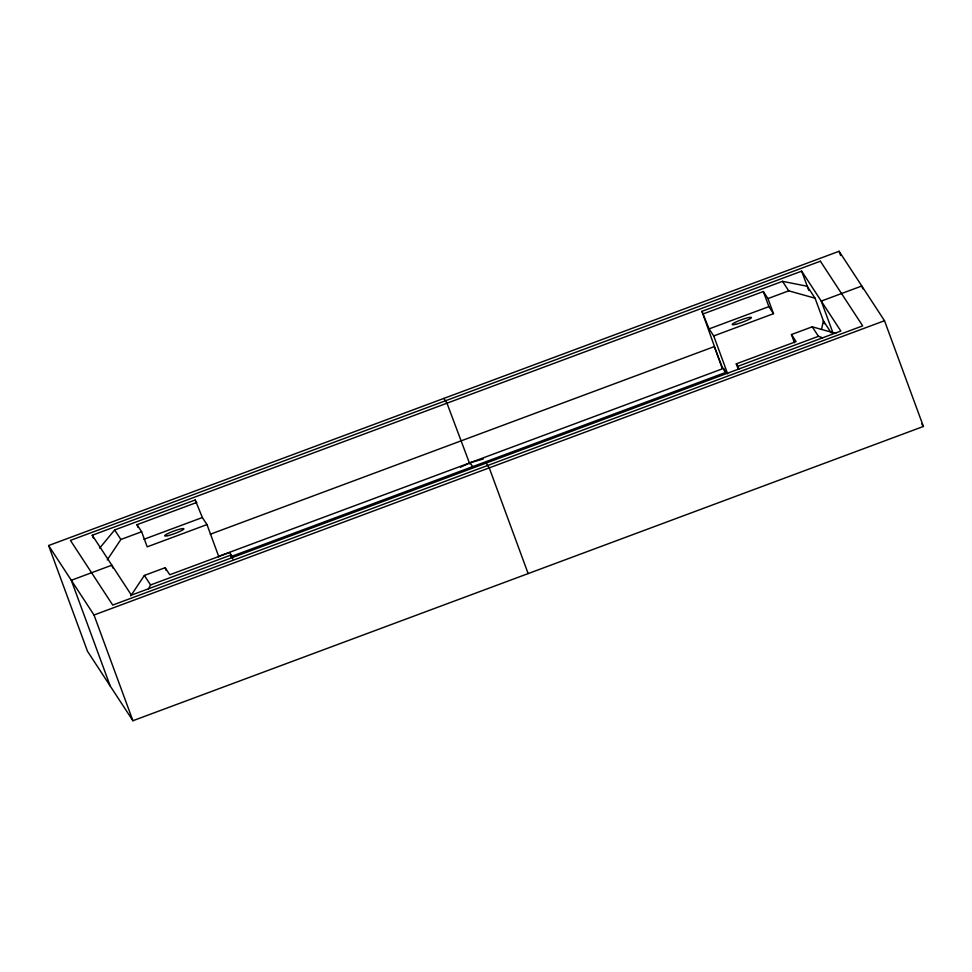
<?xml version="1.0" encoding="UTF-8"?>
<svg xmlns="http://www.w3.org/2000/svg" width="972" height="972" viewBox="0 0 972 972"><rect width="100%" height="100%" fill="white"/><g stroke="black" fill="none" stroke-linecap="round" stroke-linejoin="round"><path stroke-width="1.46" d="M821.51 329.435L823.393 320.869L831.23 332.849M148.449 588.935L150.587 584.95L231.166 554.951L232.818 558.997M107.248 559.908L120.868 539.472L141.645 531.745L147.197 546.847L206.987 524.588L218.882 556.895M130.758 595.872L144.378 575.436L165.155 567.697L169.76 574.756L229.562 552.497L231.166 554.951M99.691 548.087L114.647 529.959L195.214 499.973L202.37 517.529L206.987 524.588M460.473 467.24L470.084 462.757L483.193 459.027M48.6 545.547L839.091 251.274L884.508 320.724L923.4 426.453L132.909 720.726L87.492 651.276L48.6 545.547L94.017 615.009L132.909 720.726M92.267 535.244L801.681 271.152L840.841 331.039L131.414 595.131L92.267 535.244L93.276 537.99M722.196 368.279L701.942 311.332L782.509 281.333L807.234 286.254L815.058 298.21L824.426 323.664M138.036 527.432L137.028 524.686L196.818 502.427M703.546 313.786L763.336 291.515L767.953 298.574L773.505 313.677L713.715 335.948L709.098 328.888L701.942 311.332M767.953 298.574L788.729 290.847L815.058 298.21M143.978 539.266L202.37 517.529M709.098 328.888L768.888 306.63L773.505 313.677M210.329 534.223L714.226 346.627L722.633 368.291M794.489 342.776L791.463 334.538L812.24 326.811L835.798 333.396M218.141 556.555L723.447 368.437L725.987 372.325L230.595 556.749M738.307 369.348L736.278 363.856L796.08 341.597L791.463 334.538M736.278 363.856L737.882 366.31L818.46 336.312L822.652 337.794M94.017 615.009L884.508 320.724M921.784 423.974L923.4 426.453M782.509 281.333L788.729 290.847M812.24 326.811L818.46 336.312M443.852 398.411L446.974 403.198L469.792 463.972M486.134 463.085L489.256 467.872L528.148 573.589M470.084 462.757L472.623 466.645M137.028 524.686L141.645 531.745M114.647 529.959L120.868 539.472M144.378 575.436L150.587 584.95M737.882 366.31L738.987 369.008M862.832 288.818L861.799 285.999L821.255 301.089L833.089 333.25M839.091 251.274L840.646 255.502M801.681 271.152L808.789 290.47M763.336 291.515L768.888 306.63M713.715 335.948L727.676 373.88M723.447 368.437L724.432 371.122M165.155 567.697L166.163 570.442M112.874 567.988L111.841 565.194L71.308 580.284L110.201 686.001M195.214 499.973L196.089 502.779M820.392 261.213L70.434 540.396L112.716 605.07L862.674 325.875L820.392 261.213M735.488 324.369A10.279 1.324 -20.2 0 0 751.259 317.868A10.279 1.324 -20.2 0 0 738.562 320.869A10.279 1.324 -20.2 0 0 735.488 324.369M167.962 535.645A10.279 1.324 -20.2 0 0 183.732 529.145A10.279 1.324 -20.2 0 0 171.036 532.146A10.279 1.324 -20.2 0 0 167.962 535.645"/></g></svg>
